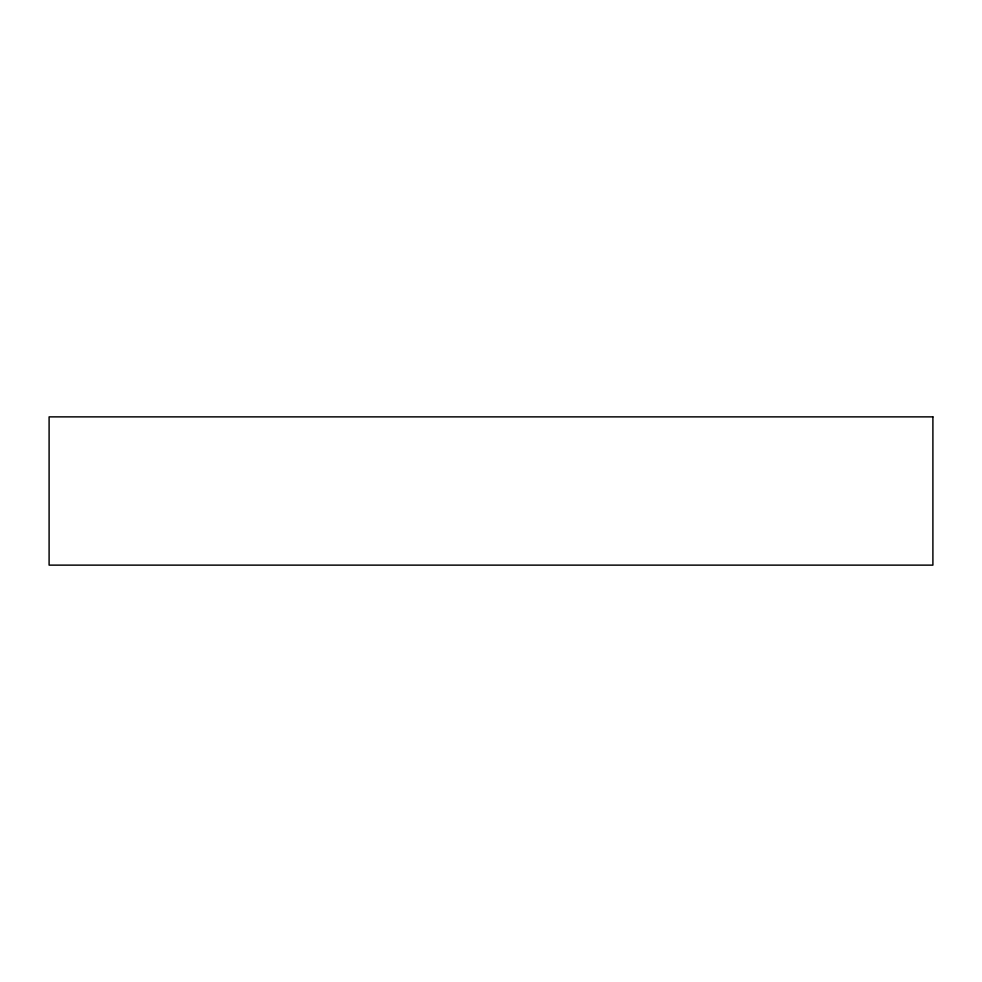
<?xml version="1.0" encoding="UTF-8"?>
<svg xmlns="http://www.w3.org/2000/svg" width="982" height="982" viewBox="0 0 982 982"><rect width="100%" height="100%" fill="white"/><g stroke="black" fill="none" stroke-linecap="round" stroke-linejoin="round"><path stroke-width="1.47" d="M932.9 416.871L49.1 416.871L49.1 565.129L932.9 565.129L932.9 416.871"/></g></svg>
